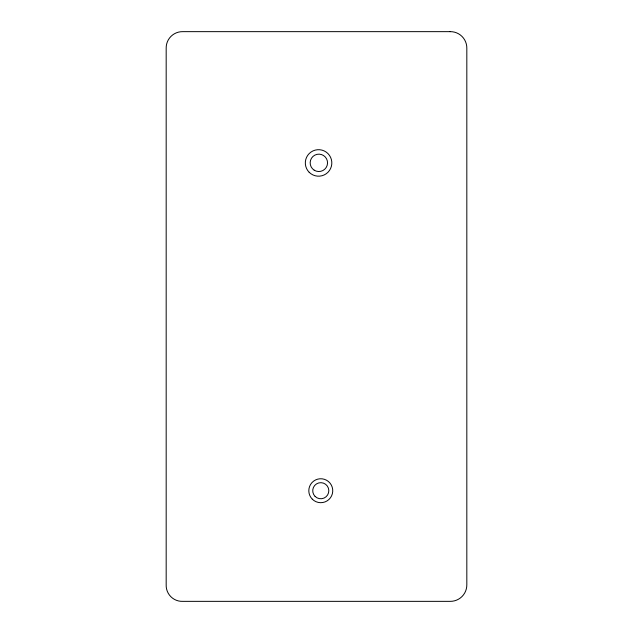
<?xml version="1.0" encoding="UTF-8"?>
<svg xmlns="http://www.w3.org/2000/svg" width="633" height="633" viewBox="0 0 633 633"><rect width="100%" height="100%" fill="white"/><g stroke="black" fill="none" stroke-linecap="round" stroke-linejoin="round"><path stroke-width="0.95" d="M450.142 31.65L182.858 31.65A16.284 16.284 0 0 0 166.178 48.337L166.178 584.663A15.975 15.975 0 0 0 182.858 601.35L450.142 601.35A16.442 16.442 0 0 0 466.822 584.663L466.822 48.337A16.387 16.387 0 0 0 450.142 31.65M315.092 496.407A8.039 8.039 0 0 0 328.543 492.798A8.039 8.039 0 0 0 318.7 482.947A8.039 8.039 0 0 0 315.092 496.407M314.197 170.182A8.696 8.696 0 0 0 327.538 163.203A8.696 8.696 0 0 0 314.823 155.14A8.696 8.696 0 0 0 314.197 170.182M312.314 499.184A11.972 11.972 0 0 0 332.341 493.819A11.972 11.972 0 0 0 317.679 479.157A11.972 11.972 0 0 0 312.314 499.184M309.197 172.303A13.253 13.253 0 0 0 331.375 166.36A13.253 13.253 0 0 0 315.139 150.132A13.253 13.253 0 0 0 309.197 172.303"/></g></svg>
